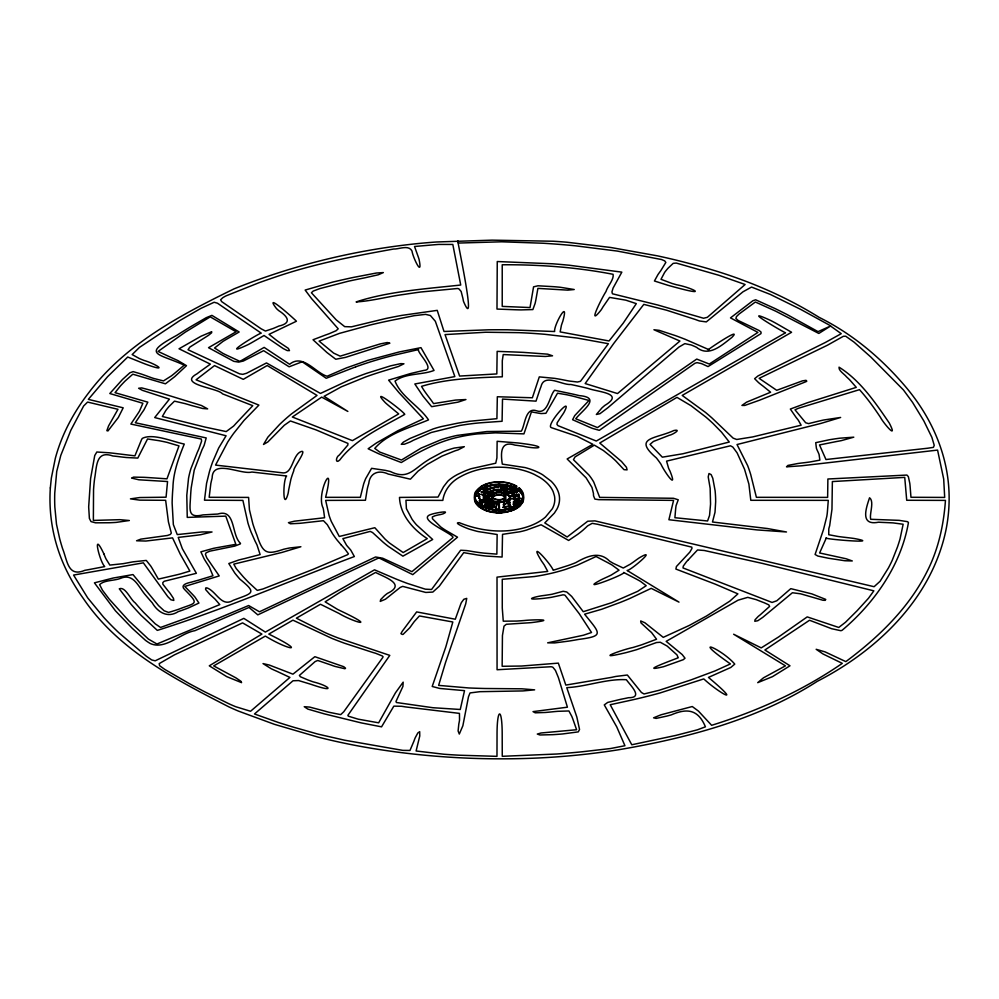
<?xml version="1.0" encoding="UTF-8"?>
<svg xmlns="http://www.w3.org/2000/svg" width="999" height="999" viewBox="0 0 999 999"><rect width="100%" height="100%" fill="white"/><g stroke="black" fill="none" stroke-linecap="round" stroke-linejoin="round"><path stroke-width="1.5" d="M496.865 512.45L498.701 512.537L498.701 511.863M498.701 512.537L498.726 500.062L497.327 499.887A7.28 4.208 0 0 1 495.092 499.263L494.18 498.701L495.154 498.976M479.595 496.478L479.557 496.99A21.866 12.625 0 0 1 479.308 498.051L479.17 498.426A17.707 10.227 0 0 0 479.47 497.365L479.532 497.102A15.022 8.666 0 0 0 479.57 496.828L479.582 496.753A2.847 1.648 0 0 0 479.595 496.515L479.582 496.378M514.385 489.597L513.998 489.835A14.161 8.179 0 0 0 513.598 490.084L515.871 488.711L515.871 486.163L509.602 483.566A27.535 15.897 0 0 0 504.857 482.567L499.313 482.105L499.3 483.304A10.14 5.857 0 0 1 499.188 484.303L498.826 484.228A11.563 6.681 0 0 1 498.726 483.304L498.701 482.117L493.818 482.492A30.732 17.745 0 0 0 490.184 483.116L485.889 484.428L485.889 486.963L488.049 488.598L490.771 487.974A21.503 12.413 0 0 1 493.256 487.425L495.292 487.237M499.313 482.105L499.3 485.851A10.14 5.857 0 0 1 499.188 486.85L497.427 487.312A16.334 9.428 0 0 0 491.483 488.361L489.522 489.21A23.352 13.474 0 0 0 487.462 490.384L485.027 492.544L485.027 495.092L486.9 495.529A10.302 5.944 0 0 1 488.449 495.941L488.598 496.016M506.018 488.074L505.806 487.937A14.86 8.579 0 0 0 504.158 487.637A7.418 4.283 0 0 1 502.959 487.387L506.031 487.699A29.783 17.195 0 0 1 508.029 488.186L509.69 489.011A8.991 5.182 0 0 1 508.641 488.711M478.958 497.04L478.858 497.827A8.167 4.708 0 0 0 478.833 498.451L478.833 498.451A9.74 5.619 0 0 1 478.908 497.589A8.054 4.658 0 0 0 478.958 496.728L478.958 496.84M496.865 509.927L495.591 508.354L496.278 505.869A56.718 32.755 0 0 0 496.54 505.082L496.69 503.758L494.006 502.897M497.252 510.077L497.24 508.803L495.754 508.528L497.202 503.746L494.53 502.847A8.304 4.795 0 0 1 492.432 501.823L491.97 501.498M522.452 501.623L522.24 502.26A28.222 16.296 0 0 1 520.329 504.945M500.761 486.925L500.949 485.714L503.259 485.901M492.557 496.178L488.186 496.178L488.186 498.726L492.557 498.726L492.557 496.178L493.856 493.956A6.818 3.934 0 0 1 496.328 492.769L501.885 492.607A7.892 4.558 0 0 0 503.059 492.769L503.421 492.719A9.765 5.632 0 0 0 503.696 492.395L504.283 491.633A17.77 10.252 0 0 1 504.994 490.771L506.568 490.984A24.251 13.998 0 0 1 508.928 491.995L509.228 492.145A11.426 6.593 0 0 1 509.752 492.42A15.584 8.991 0 0 1 513.474 495.929M492.557 498.726L493.856 496.503A6.818 3.934 0 0 1 496.328 495.317L500.711 495.092A6.344 3.671 0 0 1 505.094 497.752A6.219 3.596 0 0 1 505.007 499.675A6.481 3.746 0 0 1 504.233 500.624M502.147 488.923L501.873 489.747M481.68 505.044L481.668 505.057A7.043 4.071 0 0 1 481.218 505.257L481.106 505.307M488.499 491.77L492.195 490.434A21.291 12.3 0 0 1 495.367 489.76L496.903 489.56A9.728 5.619 0 0 1 498.501 489.485L502.122 489.785L502.497 489.023A16.971 9.803 0 0 0 502.584 488.698L502.609 488.561A5.669 3.272 0 0 0 501.76 488.399L501.161 487.125A19.331 11.164 0 0 1 501.348 486.163L501.423 485.989M491.021 496.003L491.046 495.666A10.202 5.894 0 0 0 490.696 495.516L488.861 494.817A11.963 6.906 0 0 1 488.036 494.468M492.045 495.829L492.307 495.129A8.766 5.057 0 0 1 493.206 493.931L493.868 493.269L490.884 491.545L490.884 494.08L493.868 495.816L493.194 496.466A8.766 5.057 0 0 0 492.32 497.677L492.045 498.376L487.612 498.389L487.612 495.841L492.045 495.829L492.045 498.376M476.498 496.153L475.337 496.066L475.024 497.427A39.236 22.652 0 0 0 474.95 498.801L474.962 499.375A19.718 11.376 0 0 0 475.137 500.462A25.637 14.81 0 0 0 477.085 504.32L478.521 505.969L479.832 505.806M522.377 501.948L521.74 503.121A33.829 19.53 0 0 1 520.704 504.557L518.181 506.93A36.713 21.191 0 0 1 515.609 508.628L513.711 509.627A28.334 16.359 0 0 0 518.256 506.793M475.474 493.007L476.186 491.57A25.2 14.548 0 0 1 479.021 488.274L481.056 486.85A56.319 32.517 0 0 1 482.967 485.739L486.001 485.114A21.116 12.188 0 0 1 487.112 486.014L488.399 486.451A11.214 6.481 0 0 0 489.448 486.138A21.079 12.163 0 0 1 493.319 485.202A15.497 8.954 0 0 0 494.78 484.89L493.256 484.877A21.503 12.413 0 0 0 490.771 485.439L488.049 486.063L485.889 484.428M477.31 495.941L477.809 495.991A15.959 9.216 0 0 1 478.896 496.141L479.233 496.203A14.023 8.104 0 0 0 477.435 495.966L476.66 495.866A21.366 12.338 0 0 1 475.986 495.766L476.048 494.355M522.664 498.526L522.477 498.526A13.424 7.755 0 0 1 521.503 498.439L518.406 498.076L517.307 502.822L515.159 502.285M518.406 498.076L517.307 502.822M522.714 498.489L522.927 497.664A36.663 21.166 0 0 0 523.051 495.604A18.544 10.714 0 0 0 522.964 494.742L522.752 493.843A27.785 16.046 0 0 0 521.528 491.133L519.105 488.449L517.47 489.11A10.889 6.281 0 0 1 516.046 489.61L519.368 487.987L520.404 489.035A24.451 14.111 0 0 1 522.527 500.149M522.714 501.036L522.927 500.212A36.663 21.166 0 0 0 523.051 498.151A18.544 10.714 0 0 0 522.964 497.29L522.752 496.391A27.785 16.046 0 0 0 521.528 493.681L519.105 490.996L519.105 488.449M522.527 500.149L519.405 503.933A25.774 14.873 0 0 1 512.012 508.079L505.394 509.777M522.527 502.697L519.405 506.481A25.774 14.873 0 0 1 512.012 510.626L505.394 512.325A24.688 14.261 0 0 1 485.614 510.576L483.603 509.577A56.856 32.83 0 0 1 480.656 507.954L476.186 503.908A25.087 14.486 0 0 1 475.599 494.205L481.106 488.898A37.213 21.491 0 0 1 484.315 487.237L486.363 486.388M475.312 496.078L475.187 496.391A12.85 7.418 0 0 0 475.112 496.74L475.062 497.115A38.786 22.39 0 0 0 474.95 498.901L474.962 499.188A17.52 10.115 0 0 0 475.049 499.987A24.426 14.098 0 0 0 477.16 504.358L477.872 505.332A9.228 5.332 0 0 0 478.234 505.731L480.369 505.606M505.831 488.461L505.444 489.085A98.152 56.668 0 0 1 504.108 491.096L502.997 492.482M513.474 490.184L514.947 489.51M487.475 489.747L487.025 489.223A12.662 7.305 0 0 0 486.351 488.811L485.039 488.061L483.691 488.973A12.288 7.093 0 0 1 482.592 489.66L482.704 489.173A13.137 7.58 0 0 1 483.866 488.361L485.064 487.762L486.438 488.611A16.995 9.815 0 0 0 487.237 489.073L488.249 489.323M492.969 507.417L494.88 504.47A14.885 8.591 0 0 0 493.743 504.02L492.12 503.409A6.194 3.571 0 0 1 491.033 502.822L490.209 502.172A13.424 7.755 0 0 1 488.598 500.174L488.186 498.726M516.446 503.833A32.23 18.606 0 0 1 514.635 505.444L512.999 506.83L515.397 505.357A22.14 12.775 0 0 0 517.819 502.734L518.556 501.535A14.898 8.604 0 0 1 518.806 501.161L518.918 501.023M487.612 498.389L487.674 499.013A16.995 9.815 0 0 0 488.623 501.073L488.873 501.498A4.57 2.635 0 0 0 489.36 501.96L491.071 503.021A33.841 19.543 0 0 0 493.219 504.17L493.581 504.008M484.74 506.718L485.077 506.805A17.42 10.052 0 0 1 486.663 507.442A24.925 14.386 0 0 0 489.847 508.641L491.208 509.04L491.208 506.493L494.155 502.272L493.219 501.623A33.841 19.543 0 0 1 491.083 500.474L490.959 500.998M492.657 507.03L494.155 504.82L493.369 504.233M512.999 506.743L513.111 506.643A8.904 5.145 0 0 1 513.586 506.243L513.723 506.143M485.027 495.092L485.714 494.318M516.433 503.821L516.72 503.508A7.405 4.271 0 0 1 516.508 503.746L516.121 504.133A35.602 20.554 0 0 1 514.223 505.769L514.148 505.831M513.211 502.035L513.873 502.01A13.624 7.867 0 0 1 515.384 502.347M688.448 559.64L697.527 549.962L704.295 550.486L762.524 563.436L873.85 590.834L868.518 598.226L857.217 610.626L845.466 622.29L838.76 627.459L807.217 616.895L778.583 636.962L761.226 647.889L733.628 634.228L785.439 665.846L763.423 677.859L757.717 682.667L772.514 676.635L789.997 665.796L764.884 649.999L809.54 620.242L831.668 628.721L840.708 630.681A2.71 1.561 0 0 0 842.157 630.244C874.612 602.946 901.223 564.697 908.441 522.552A3.534 2.035 0 0 0 907.292 521.628L899.137 520.354L870.716 519.293C869.167 514.248 874.6 501.498 869.567 497.764C865.833 508.778 860.014 525.924 878.558 522.202A173.689 100.275 0 0 0 885.151 522.527L888.511 522.677A219.168 126.536 0 0 1 893.193 522.914L903.146 524.25L900.037 538.948A564.847 326.111 0 0 1 897.427 547.115L892.307 560.127A333.516 192.557 0 0 1 888.336 568.106L880.082 581.281L874.1 586.713L594.942 520.879L587.724 521.228L567.12 537.012L544.78 522.927L554.383 513.074L557.005 508.978A60.502 34.928 0 0 0 551.061 481.143L542.557 474.712A58.154 33.579 0 0 0 525.062 467.569L502.322 464.123C500.499 452.772 500.549 440.322 515.022 445.129A96.666 55.807 0 0 1 523.713 446.341C540.309 449.825 546.765 446.665 524.737 443.843A158.629 91.583 0 0 0 517.832 442.957L497.14 441.296L496.915 457.929L495.729 463.211L471.116 468.718A84.216 48.614 0 0 0 464.073 471.391L457.617 474.425A63.324 36.563 0 0 0 453.321 476.923L450.262 479.095A42.907 24.775 0 0 0 447.689 481.381L443.531 486.75L438.024 497.09L399.488 497.415C400.162 514.947 413.161 529.557 427.272 538.623L403.159 552.547L389.56 543.069A139.136 80.332 0 0 1 384.827 538.861L374.825 527.709L339.273 536.475L331.318 521.478A223.039 128.771 0 0 1 329.071 515.384L325.662 500.399L365.434 500.274L367.108 489.86A148.277 85.614 0 0 1 368.743 483.578C369.88 472.465 379.208 469.692 388.324 474.088A151.386 87.4 0 0 1 393.281 475.212L410.402 479.183L418.156 471.066L427.31 464.385L441.858 456.168L455.344 450.711A45.117 26.049 0 0 0 458.154 449.862L464.323 446.678L454.383 448.039A70.604 40.759 0 0 0 450.374 449.188L447.24 450.212A57.193 33.017 0 0 0 442.757 451.96L430.082 458.778A262.65 151.636 0 0 0 424.85 462.15C412.487 470.679 406.668 479.545 390.409 471.54A147.34 85.065 0 0 0 385.264 470.342L371.603 468.331L365.671 478.646A234.228 135.227 0 0 0 363.673 483.891L360.327 497.327L325.612 497.327C336.051 455.494 315.622 493.444 323.114 508.004A109.54 63.237 0 0 1 323.763 511.563L324.6 517.744L294.368 521.191L288.449 522.664L290.422 523.788L299.688 523.326A117.957 68.107 0 0 0 305.507 522.689L323.451 520.691L327.31 524.687L332.43 533.516A188.262 108.691 0 0 0 337.025 539.997L340.984 544.68M508.566 502.035L508.953 501.635A15.859 9.153 0 0 0 509.915 500.287L510.639 498.813L519.293 498.726L518.931 494.293A15.634 9.028 0 0 0 518.818 493.881L518.456 494.368A16.833 9.715 0 0 0 518.556 494.83L518.906 498.489A14.898 8.604 0 0 0 518.556 498.988L517.832 500.187A22.14 12.775 0 0 1 515.397 502.809L512.999 504.283L514.223 503.221A35.602 20.554 0 0 0 516.121 501.585L516.833 500.611L514.46 499.9A29.133 16.821 0 0 1 513.761 499.725L513.861 499.463A13.624 7.867 0 0 1 515.384 499.8L517.307 500.274M486.438 491.158L485.064 490.309L483.866 490.909A13.137 7.58 0 0 0 482.704 491.72L482.579 492.207A12.288 7.093 0 0 0 483.678 491.52L485.039 490.596L485.039 488.061M503.396 490.197L503.421 490.172A9.765 5.632 0 0 0 503.696 489.847L504.283 489.085A17.77 10.252 0 0 1 504.994 488.224L506.568 488.436A24.251 13.998 0 0 1 508.928 489.448L509.228 489.597A11.426 6.593 0 0 1 509.752 489.872A15.584 8.991 0 0 1 513.661 493.731L514.235 498.364L511.151 498.389A16.246 9.378 0 0 0 510.264 498.426L510.027 498.451M484.79 492.007L482.567 491.945M484.79 494.555L482.567 494.493M484.965 491.87L487.325 489.885M492.969 500.087L492.857 500.137A3.122 1.798 0 0 1 492.145 500.362L491.421 501.023M507.242 500.536L509.977 502.36L509.977 504.907L507.242 503.084L507.242 500.536L508.953 499.088A15.859 9.153 0 0 0 509.915 497.739L510.639 496.266L519.293 496.178M507.242 503.084L508.179 502.372M518.331 506.83L518.968 506.331A14.71 8.492 0 0 0 519.83 505.556M498.701 509.989L496.59 509.877A33.129 19.118 0 0 1 491.808 509.29L487.912 508.404A19.243 11.114 0 0 1 484.94 507.33L481.643 505.619A40.297 23.264 0 0 1 480.194 504.745L479.795 503.671A13.074 7.542 0 0 1 480.931 503.184L481.543 502.934A15.035 8.679 0 0 0 482.342 502.584L482.405 505.094A15.035 8.679 0 0 1 481.543 505.469L480.919 505.731A13.074 7.542 0 0 0 479.795 506.206L480.207 507.292A40.297 23.264 0 0 0 481.655 508.166L484.94 509.877A19.243 11.114 0 0 0 487.912 510.951L490.347 511.563M487.087 493.181L487.462 492.932A23.352 13.474 0 0 1 489.522 491.758L491.496 490.921A16.334 9.428 0 0 1 497.427 489.86L499.238 489.56L497.864 489.572A13.024 7.517 0 0 0 495.029 489.947L490.884 491.545M507.317 492.082A7.243 4.183 0 0 1 508.491 493.131L509.278 493.806L508.953 492.982A12.637 7.293 0 0 0 508.266 492.332L506.705 491.396L506.643 494.243L504.133 495.829L505.282 497.015A6.693 3.859 0 0 1 505.594 499.637L504.795 500.674A6.768 3.909 0 0 1 500.449 502.435L499.3 502.609L499.3 500.062L500.462 499.912A6.768 3.909 0 0 0 504.795 498.126L505.581 497.09A6.693 3.859 0 0 0 505.282 494.468L504.133 493.281L507.305 492.082M502.997 489.935L504.108 488.548A98.152 56.668 0 0 0 505.444 486.538L505.806 485.389A14.86 8.579 0 0 0 504.158 485.089A7.418 4.283 0 0 1 502.959 484.84L499.313 484.652M515.871 486.163L513.461 487.649L516.633 486.088L516.633 488.636L514.423 489.772M511.451 510.464L510.402 510.826A25.225 14.56 0 0 1 507.005 511.688L506.543 511.8M502.647 509.952L503.259 509.74A25.774 14.885 0 0 1 505.419 509.265L505.432 509.265M482.467 502.509L482.505 502.485A11.126 6.419 0 0 0 482.08 501.848L481.868 501.585A8.704 5.032 0 0 1 481.231 500.799L481.156 500.611M490.884 494.08L492.045 493.444M482.092 506.855L482.979 506.343A12.438 7.18 0 0 1 484.577 505.556L485.289 505.282M513.486 506.643L516.033 504.807A23.414 13.524 0 0 0 517.182 503.583A19.443 11.226 0 0 0 518.169 502.21L518.431 501.735A21.154 12.213 0 0 1 518.693 501.311M508.516 495.666L509.278 496.353L508.953 495.529A12.637 7.293 0 0 0 508.266 494.867L506.705 493.943L503.746 495.591L502.422 495.167A6.881 3.971 0 0 0 495.841 495.104L494.255 495.579L491.483 494.118L491.483 491.57L494.255 493.044L495.841 492.557A6.881 3.971 0 0 1 502.41 492.632L503.746 493.044L506.705 491.396M495.242 487.287L494.78 487.425A15.497 8.954 0 0 1 493.306 487.737A21.079 12.163 0 0 0 489.448 488.686A11.214 6.481 0 0 1 488.411 489.011L487.112 488.561A21.116 12.188 0 0 0 486.001 487.662L482.967 488.286A56.319 32.517 0 0 0 481.056 489.398L479.008 490.809A25.2 14.548 0 0 0 476.198 494.118M489.073 506.818L489.26 506.705A13.524 7.805 0 0 0 490.209 505.981L491.258 505.107L487.587 502.722A6.331 3.659 0 0 1 487.05 502.185M511.65 510.377L511.713 510.352A18.369 10.602 0 0 1 507.654 511.5L506.93 511.713A15.122 8.729 0 0 1 505.731 511.925L505.082 512.025M481.518 506.743L485.102 505.182M522.527 502.697A24.451 14.111 0 0 0 520.442 491.57L519.368 490.534L516.695 491.558A20.829 12.025 0 0 0 516.233 491.745L515.596 492.157L519.105 490.996M516.046 490.646L512.774 492.195L511.438 491.446M491.483 491.57L495.229 490.247A12.075 6.968 0 0 1 498.938 489.847L501.885 490.059M491.483 494.118L492.607 493.606M515.984 491.858L517.37 491.296M509.977 502.36L506.855 500.761L504.845 501.623A10.964 6.331 0 0 1 504.208 501.86L504.295 503.021A17.707 10.215 0 0 1 504.632 503.459L504.957 504.183L506.855 503.309L509.977 504.907M481.181 500.536L481.518 500.424A31.219 18.019 0 0 1 482.754 500.087A35.065 20.242 0 0 1 483.791 499.825L484.428 499.737A10.065 5.807 0 0 1 484.94 500.187L485.439 500.661A18.119 10.465 0 0 0 487.125 501.96L488.199 502.46M517.619 491.595L516.57 491.983A10.889 6.281 0 0 0 517.457 491.645L517.157 491.608A11.089 6.394 0 0 0 515.484 491.945M485.889 486.963L486.725 486.638M488.499 489.223L492.195 487.887A21.291 12.3 0 0 1 495.367 487.225L496.903 487.012A9.728 5.619 0 0 1 498.501 486.938L498.826 486.775A11.563 6.681 0 0 1 498.726 485.851L498.701 482.117M519.105 490.634L518.444 490.884M510.389 506.168L507.055 506.718A27.597 15.934 0 0 1 504.77 507.192L502.647 507.405L503.259 507.192A25.774 14.885 0 0 1 505.419 506.718A25.974 14.997 0 0 0 508.741 505.931L510.214 505.594L512.574 507.517L515.609 506.081A36.713 21.191 0 0 0 518.181 504.383L520.704 502.01A33.829 19.53 0 0 0 521.74 500.574L522.427 498.926L519.343 498.513A14.685 8.479 0 0 0 518.931 498.464M355.656 366.858L326.211 378.271L302.197 361.763L289.123 366.795L263.649 350.674L243.331 361.039L238.599 362.1L233.816 361.338L208.529 347.689L236.089 331.78L210.252 316.858L185.252 332.168L158.079 351.423L172.427 358.117A242.632 140.085 0 0 1 177.972 360.614L186.488 365.671L174.713 376.685L165.434 383.816L132.805 374.2L125.062 381.081A331.506 191.396 0 0 0 120.417 385.976L115.035 392.682L147.827 402.16L144.031 409.752A199.288 115.06 0 0 1 141.983 412.699L135.315 422.764L206.206 437.924L204.171 445.254A256.905 148.327 0 0 1 202.11 449.5L194.231 470.117L191.196 487.862A597.964 345.229 0 0 0 190.472 498.039C189.698 510.901 188.187 518.344 203.022 514.897A196.503 113.449 0 0 0 209.64 514.51A217.682 125.687 0 0 1 217.77 514.048C235.814 508.291 231.256 534.54 240.197 543.044A1.511 0.874 0 0 1 240.26 543.943L234.715 546.103L209.927 551.148L206.131 552.759L205.419 554.283L206.768 557.829L219.231 575.911L184.778 586.45L192.158 594.03A129.92 75.012 0 0 1 194.967 597.09L198.938 603.046L188.661 607.829A189.947 109.665 0 0 1 182.442 610.152A231.169 133.466 0 0 1 178.234 611.625C167.82 618.331 157.942 612.599 152.235 602.809A563.286 325.212 0 0 1 145.866 595.479C138.761 587.787 133.903 572.452 120.367 578.433C113.998 580.894 104.321 579.994 99.6 584.615L102.51 590.272L109.191 599.088L128.834 620.829L148.414 639.085L156.955 644.018L248.639 605.531L259.465 611.788L375.549 556.992L382.679 558.216L411.938 571.678L452.972 537.549C453.871 533.853 414.51 518.643 431.68 514.248C433.828 513.299 451.635 509.852 443.294 513.748A16.209 9.366 0 0 1 440.197 514.597L439.647 514.697A30.782 17.77 0 0 0 434.99 515.759L432.33 516.945L432.467 518.756L440.721 526.948A89.036 51.399 0 0 0 445.929 530.457L457.53 537.187L412.774 574.637L378.871 557.892L257.804 614.86L249.026 607.454L194.867 630.694C180.519 633.079 165.122 650.312 150.275 643.518A69.468 40.11 0 0 1 145.504 640.347L132.28 628.334L115.472 610.839L94.418 582.842L113.124 578.046L132.992 574.575L158.541 605.606L164.136 610.789L168.544 612.424A158.966 91.783 0 0 0 179.008 609.14C195.767 602.447 199.912 605.032 185.015 589.934C179.345 584.902 187.288 583.041 191.196 582.205A163.149 94.193 0 0 1 198.601 580.157L212.962 575.761L209.453 567.332A176.548 101.935 0 0 0 207.417 564.073A268.419 154.97 0 0 1 204.096 558.753L200.861 551.823L213.511 548.339A146.416 84.528 0 0 1 218.644 547.377L235.851 544.33L225.786 516.133L187.25 517.395L186.788 495.317L188.536 478.259A255.682 147.615 0 0 1 190.896 468.731L197.402 452.16A266.758 154.008 0 0 0 199.013 448.514L201.623 441.034L201.311 439.048L130.857 424.063L137.575 414.073A185.027 106.831 0 0 0 139.498 411.076L142.882 403.271L109.803 393.531L122.465 379.483L129.882 372.789L133.154 371.616L141.171 374.001A197.889 114.248 0 0 1 148.576 376.66A111.526 64.386 0 0 0 153.559 378.421L163.461 380.919L171.403 375.886A144.88 83.641 0 0 0 175.15 372.864L184.253 365.147C158.104 353.196 140.684 354.882 176.811 335.314A843.393 486.925 0 0 1 190.672 326.71L206.244 317.682L211.913 315.372L239.161 331.993L226.523 339.285A127.198 73.439 0 0 0 222.802 341.521L214.56 348.014L222.74 353.271A140.11 80.894 0 0 0 227.585 355.632L239.922 361.376L264.136 347.402L289.623 364.285C302.922 353.271 315.509 372.977 327.123 376.236L346.491 367.869L367.882 360.339L399.325 351.923L420.954 347.652L434.041 370.442C421.84 375.224 405.569 372.927 395.03 381.118C401.024 396.79 419.355 406.044 428.521 419.892C410.202 427.684 388.149 433.079 374.762 448.376L379.645 452.023L401.473 460.039L421.116 448.114L440.809 439.835A108.903 62.875 0 0 1 457.055 435.427L486.9 431.531L521.303 431.181C525.074 425.512 525.149 406.63 536.65 410.826C548.251 414.91 549.325 395.554 554.607 390.272L571.116 393.731A128.821 74.376 0 0 1 579.245 395.616C602.11 397.44 582.192 410.327 575.749 418.768L597.489 427.584L696.728 359.078L709.29 364.036L757.941 332.405L730.494 317.894L752.896 300.724L755.669 299.8L775.212 308.641A740.634 427.597 0 0 1 787.025 314.523L818.056 331.643L830.644 325.986L818.818 333.454L775.661 311.151L755.369 302.01L739.098 314.011L736.438 316.633L735.913 318.481L738.224 320.504L759.14 330.532L761.063 332.08L760.976 333.616L708.029 366.583L702.759 364.16A15.572 8.991 0 0 0 701.098 363.499L697.052 362.649L695.004 363.224L599.3 430.332L592.419 428.384A71.216 41.109 0 0 1 589.885 427.335L572.602 419.705L574.737 415.596L588.985 400.474L575.074 396.69A177.16 102.285 0 0 0 566.883 394.78L557.529 393.194L545.929 413.299L541.221 413.561A32.967 19.031 0 0 1 537.974 413.062L531.431 411.888L523.938 433.878L495.429 432.854L477.322 433.928A101.748 58.741 0 0 0 460.102 436.763C438.911 441.108 419.617 451.373 401.298 462.525L384.727 456.143A262.425 151.511 0 0 1 378.284 453.583L368.132 448.763L376.423 442.969L397.989 430.669L423.389 418.818L398.901 392.557L388.599 380.144L410.202 373.638A479.595 276.898 0 0 1 423.938 370.404C436.113 369.742 416.72 352.497 418.544 349.55L393.381 355.382A294.655 170.117 0 0 0 355.656 366.858M488.186 491.883L487.362 491.683M487.187 486.463L490.184 485.664A30.732 17.745 0 0 1 493.081 485.139M508.741 508.466L511.088 508.741A9.865 5.694 0 0 0 510.651 508.379L509.303 508.266A18.382 10.614 0 0 1 505.694 509.153M493.119 493.007L495.029 492.495A13.024 7.517 0 0 1 497.864 492.12L502.772 492.445M481.356 503.021L481.518 502.972A31.219 18.019 0 0 1 482.754 502.634A35.065 20.242 0 0 1 483.791 502.372L484.428 502.285A10.065 5.807 0 0 1 484.94 502.734L485.439 503.209A18.119 10.465 0 0 0 487.125 504.507L488.186 505.044M508.154 508.991L510.389 508.716L508.291 508.953M494.105 493.069L495.229 492.794A12.075 6.968 0 0 1 498.938 492.395L500.761 492.457A6.344 3.671 0 0 1 505.094 495.204A6.219 3.596 0 0 1 505.007 497.127A6.481 3.746 0 0 1 504.233 498.076M507.917 509.053L507.055 509.265A27.597 15.934 0 0 1 504.77 509.74L503.034 509.989A4.221 2.435 0 0 0 503.446 509.952A16.858 9.74 0 0 0 505.244 509.652A27.672 15.972 0 0 0 507.742 509.103M484.253 499.388L484.253 501.935L480.731 502.822L480.731 500.274L484.253 499.388L483.753 496.253A7.118 4.108 0 0 0 484.053 495.379L483.966 495.192A23.389 13.511 0 0 0 483.866 496.216L484.602 498.876A18.869 10.889 0 0 0 486.788 501.298L487.312 501.71A10.19 5.882 0 0 1 488.136 502.36L488.161 502.397M515.846 492.17L514.035 492.707L514.073 493.456A17.37 10.027 0 0 1 514.373 494.168L514.448 494.38A23.427 13.524 0 0 1 514.61 494.892L514.86 498.389L518.818 498.389L518.556 497.365M505.144 509.315L504.857 509.378A27.76 16.021 0 0 0 504.008 509.565L503.858 509.59A10.052 5.807 0 0 0 502.847 509.852M506.243 511.85L502.884 512.287M504.907 512.05L504.582 512.087A45.767 26.424 0 0 1 501.823 512.4L499.488 512.512L502.022 512.375M503.346 490.222L503.134 490.222A7.892 4.558 0 0 1 501.885 490.047M493.818 485.027L498.701 484.652M502.772 512.3L501.773 512.4A21.454 12.388 0 0 1 500.112 512.524L499.925 512.475M522.614 501.073L522.477 501.073A13.424 7.755 0 0 1 521.503 500.986L518.406 500.624M493.007 500.037L492.382 500.074A8.442 4.87 0 0 0 491.433 500.274L489.36 499.413A4.57 2.635 0 0 1 488.873 498.951L488.586 498.538A16.995 9.815 0 0 1 487.662 496.54L487.612 495.841M514.235 495.829L511.151 495.854A16.246 9.378 0 0 0 510.264 495.879L510.027 495.904A10.752 6.206 0 0 0 509.715 496.778M514.86 495.841L518.818 495.841M497.427 512.487L495.816 512.362A32.418 18.719 0 0 1 494.393 512.212L490.734 511.65L491.858 511.85A32.58 18.806 0 0 0 493.219 512.062A32.842 18.956 0 0 0 496.59 512.437L496.765 512.437M485.164 495.529L483.953 497.627A23.389 13.511 0 0 0 483.866 498.763L483.953 499.85M501.461 485.964L502.822 486.101M520.179 501.161L519.068 501.023A14.685 8.479 0 0 1 519.343 501.061M503.883 484.977L502.709 484.727L506.031 485.152A29.783 17.195 0 0 1 508.029 485.639L509.69 486.463A8.991 5.182 0 0 1 508.641 486.163M489.06 497.34L485.851 496.978L485.576 498.376A15.285 8.829 0 0 0 486.476 501.323M477.547 496.278L478.484 496.403M475.974 496.103L476.798 496.191M476.76 496.191L477.697 496.303M520.716 501.223L519.955 501.136M520.641 501.211L521.278 501.286M488.311 497.477L486.226 497.44L485.989 498.901M521.478 501.311L522.365 501.436M503.571 486.201L504.345 486.326M475.524 495.691L475.586 495.704A14.498 8.379 0 0 0 476.66 495.854M485.027 492.544L486.9 492.982A10.302 5.944 0 0 1 488.449 493.406L488.911 493.469A12.987 7.492 0 0 1 492.145 491.895M515.222 502.634L514.572 502.472M515.134 502.609L516.121 502.859A11.651 6.731 0 0 0 515.521 502.709M514.41 502.435L513.936 502.322A7.143 4.121 0 0 1 513.511 502.197L513.761 502.272A29.133 16.821 0 0 0 514.46 502.447M491.208 506.493L489.86 506.093A24.925 14.386 0 0 1 486.688 504.882M509.802 487.549C515.234 487.949 510.039 489.597 510.764 491.058M502.097 488.711L502.172 488.736A3.496 2.023 0 0 0 501.361 488.586A2.348 1.349 0 0 1 500.599 488.424L500.624 488.399M510.127 487.437L512.924 488.773L510.601 490.646L511.65 491.246M495.154 501.51L494.18 501.248L495.092 501.823A7.28 4.208 0 0 0 497.327 502.422L498.726 502.609L498.726 500.062M485.664 507.992L483.603 507.042A56.856 32.83 0 0 1 480.656 505.407L476.186 501.361A25.087 14.486 0 0 1 475.599 491.658L481.106 486.351A37.213 21.491 0 0 1 484.315 484.69L486.825 483.691A24.451 14.111 0 0 1 514.847 485.152L516.633 486.088M485.139 507.067L487.012 507.929A16.071 9.278 0 0 0 490.284 509.078L490.696 509.203A25.3 14.61 0 0 0 493.356 509.752L495.204 509.815A7.917 4.57 0 0 0 493.668 509.502A9.665 5.582 0 0 1 492.295 509.24L491.945 508.928A18.369 10.602 0 0 1 492.145 508.616M486.088 505.469L487.175 506.031M515.871 488.711L509.602 486.113A27.535 15.897 0 0 0 504.857 485.114M506.643 494.243L507.305 494.63A7.243 4.183 0 0 1 508.491 495.679M485.039 490.596L486.351 491.358M511.6 493.181L513.111 494.493A8.641 4.995 0 0 0 513.424 494.755L513.998 494.755A10.165 5.869 0 0 0 515.472 494.468A11.089 6.394 0 0 1 517.157 494.155L514.035 495.254L514.073 496.003M510.614 506.381L511.888 507.617L510.402 508.291A25.225 14.56 0 0 1 507.005 509.14A15.122 8.729 0 0 1 505.731 509.378L504.67 509.527A45.767 26.424 0 0 1 501.823 509.852L499.45 509.952L499.3 504.97M511.588 509.727L511.838 510.002A2.373 1.374 0 0 0 511.638 509.777L511.563 509.715M511.613 509.203L513.174 509.84L512.574 510.052L512.574 507.517M491.77 495.691L491.296 495.492A21.803 12.587 0 0 1 489.248 494.692L488.486 494.093A17.27 9.965 0 0 1 490.01 493.169A12.875 7.43 0 0 1 491.071 492.632M481.943 504.22L482.092 504.395A11.126 6.419 0 0 1 482.529 504.932M479.72 501.048L479.732 501.048A10.427 6.019 0 0 1 480.144 501.735L480.731 502.822L480.144 501.71M488.199 505.007L488.161 504.945A10.19 5.882 0 0 0 487.3 504.258L486.788 503.846A18.869 10.889 0 0 1 484.615 501.423L484.028 500.187M486.938 502.047L486.463 501.323M480.731 500.274L480.144 499.175A10.427 6.019 0 0 0 479.732 498.501L479.67 499.388A23.776 13.724 0 0 0 480.831 501.123L481.019 501.361A9.353 5.407 0 0 1 481.63 502.197L481.705 502.422A7.043 4.071 0 0 1 481.218 502.709L478.746 503.496L477.122 501.823A24.426 14.098 0 0 1 475.024 497.44A17.52 10.115 0 0 1 474.962 496.64L474.95 496.353A38.786 22.39 0 0 1 475.062 494.567L475.387 493.494L478.946 494.18A8.054 4.658 0 0 1 478.896 495.042A9.74 5.619 0 0 0 478.833 495.904L479.308 495.504A21.866 12.625 0 0 0 479.557 494.443L479.258 493.668A14.023 8.104 0 0 0 477.435 493.419L476.66 493.319A14.498 8.379 0 0 1 475.674 493.169L475.437 495.654M483.778 500.936L484.253 501.935M481.655 504.807L481.68 504.87A9.353 5.407 0 0 0 481.268 504.22M103.884 553.858C91.733 528.221 99.425 561.338 104.733 566.583L89.423 569.492A116.496 67.258 0 0 1 84.815 570.317C67.795 577.609 67.395 560.539 62.575 548.613A692.382 399.737 0 0 1 59.665 538.648L56.493 524.263L54.833 506.955A580.407 335.09 0 0 1 54.745 493.219L56.731 471.416L60.789 455.394L70.817 430.332L83.641 406.006L87.587 402.073L117.969 409.303L108.554 425.961L106.856 430.681L107.954 430.931L118.307 417.52L123.202 407.817L88.337 399.363L107.592 376.698L127.735 357.018L141.796 362.662A159.99 92.37 0 0 0 147.44 364.835C169.093 372.552 155.869 363.861 143.931 360.402A103.272 59.628 0 0 1 139.361 358.541L132.155 354.57L139.473 347.402L179.845 320.542L200.774 308.441L214.136 302.26L217.482 303.209L261.238 333.154C257.954 333.691 217.345 359.028 248.152 344.605A120.292 69.455 0 0 0 251.885 342.545L264.048 335.514L283.254 348.576L287.237 350.574L289.498 350.624L288.411 348.426L283.017 344.817A144.818 83.604 0 0 1 276.436 340.222L269.056 334.328L296.416 321.241C297.49 321.903 262.113 289.71 276.461 308.554A79.171 45.704 0 0 0 278.733 310.627C287.749 316.396 292.357 323.114 278.733 326.099A136.513 78.821 0 0 1 273.202 328.471L265.447 331.056L261.064 328.758L221.641 301.586L220.617 299.8L222.74 297.752A36.301 20.954 0 0 1 226.136 295.829L258.791 282.804A655.032 378.184 0 0 1 275.137 277.11C313.611 263.986 353.683 256.231 393.618 249.026C398.926 249.35 408.816 244.405 412.038 251.124C412.687 256.93 423.014 278.796 419.081 259.44A153.771 88.774 0 0 0 418.094 256.443L414.535 246.491L433.154 244.867A151.873 87.687 0 0 1 438.723 244.43L452.822 244.455L460.726 285.027C426.423 288.736 387.575 291.471 356.106 301.935C372.165 301.011 387.799 296.503 403.721 294.468A535.639 309.253 0 0 1 420.691 292.008L457.33 288.511A2.835 1.636 0 0 1 458.866 288.861L461.138 291.446L462.937 298.464A118.357 68.332 0 0 0 463.499 301.361C478.771 337.712 453.434 223.451 458.454 243.057L501.66 241.795L543.331 243.244A508.441 293.544 0 0 1 575.611 245.829L617.307 251.074L661.538 259.528L664.685 260.876L665.834 262.437L660.739 270.754A233.566 134.853 0 0 0 657.991 274.538L654.432 280.994L667.994 285.302A430.357 248.464 0 0 0 678.658 288.187C709.003 296.291 691.233 287.55 676.773 284.802A137.113 79.158 0 0 1 672.052 283.466L661.001 279.308L664.635 272.402A119.505 68.993 0 0 1 667.969 268.281L673.189 263.349L676.248 263.062L718.893 275.287L745.117 284.503L707.342 317.332L703.558 318.244L657.854 305.032L612.437 293.793L611.937 291.895L613.086 288.074L621.84 272.14L569.542 265.272A501.735 289.673 0 0 0 552.572 263.786L497.252 261.538L496.99 309.066L514.21 309.715A195.617 112.937 0 0 0 521.016 309.902L532.867 309.565L535.077 303.521A230.856 133.279 0 0 0 536.101 298.576L537.899 288.386L567.769 290.135L574.225 289.523L559.927 287.225A195.679 112.974 0 0 0 553.883 286.701L537.986 285.789L533.566 286.838L530.019 307.555L502.222 306.393L502.222 264.772C539.298 264.51 576.71 267.22 613.099 274.313C614.135 279.545 607.579 286.139 605.931 291.658C602.971 295.816 585.789 329.42 601.223 309.802A143.057 82.592 0 0 0 602.847 307.105L609.54 297.39L625.811 300.162L636.313 303.634L623.201 323.189L609.053 340.971L560.152 331.905L561.401 325.324A219.081 126.486 0 0 1 562.737 321.478C569.78 296.691 553.434 325.599 554.645 331.531L507.48 329.77A857.517 495.079 0 0 0 488.474 329.807L444.006 331.493L437.237 310.364L401.735 315.397A618.918 357.33 0 0 0 386.026 318.444L351.398 326.848L344.692 326.636L336.201 319.855L311.413 292.769L313.162 291.096L319.692 288.636L348.314 281.231A379.046 218.843 0 0 1 364.086 277.984L378.196 274.8L383.341 272.59L376.373 273.027L353.371 277.435A597.602 345.03 0 0 0 332.667 282.105L305.145 290.06L311.638 298.689L338.211 328.808L336.188 330.681L329.47 333.591A88.961 51.361 0 0 1 325.711 334.94L313.024 339.76L326.91 352.497L335.776 359.253L345.492 357.38L389.847 343.194L387.212 342.532L380.232 343.918L340.172 356.156L333.666 353.122L319.093 341.134L339.423 333.391L370.105 325.025A426.648 246.316 0 0 1 390.422 320.492L414.21 315.684L425.574 314.36L430.394 315.522L435.352 321.291L454.845 376.586L414.822 383.978L423.064 396.216L431.655 406.68L457.992 402.147L465.934 399.538L455.719 400.05L433.566 403.608C429.695 397.802 424.9 392.495 421.541 386.338C447.327 378.559 475.374 377.772 502.322 376.798L502.285 360.789L503.221 354.558L545.279 356.468L552.547 355.806L547.639 354.158L523.626 352.397A468.693 270.604 0 0 0 512.887 351.935L497.152 351.373L496.828 373.926L459.602 376.061L445.03 334.59L485.676 332.242L519.18 332.655A346.865 200.262 0 0 1 544.655 334.278L577.172 338.049L608.379 343.718L580.481 381.318L577.41 382.018L569.193 381.031A70.479 40.684 0 0 1 565.409 380.307L564.11 380.045A145.355 83.916 0 0 0 554.62 378.359L539.298 376.885L532.38 397.764L497.327 396.753L496.915 418.681L470.229 421.191A217.445 125.537 0 0 0 457.092 423.301L441.858 426.473A70.629 40.784 0 0 0 433.029 428.996L410.002 438.474L403.371 442.12L401.261 444.318L404.395 444.218L409.852 442.095A48.127 27.785 0 0 0 413.286 440.297L431.243 432.505L459.278 425.574A152.672 88.149 0 0 1 480.332 422.802L502.085 421.278L502.509 399.076L536.013 401.148L539.26 391.383A199.962 115.447 0 0 1 541.008 386.601C544.068 372.827 562.162 385.364 570.841 384.478A369.905 213.561 0 0 1 588.224 388.474C598.463 392.157 625.099 393.181 604.807 405.432A142.67 82.368 0 0 0 601.935 407.904L596.353 414.473L599.937 413.711L607.779 407.804L679.008 347.015L684.839 343.631L691.183 344.967A70.03 40.435 0 0 1 696.603 347.352C708.94 357.555 721.89 345.067 731.718 337.562C744.605 324.613 702.459 352.947 708.853 349.625L685.227 339.323A301.673 174.163 0 0 0 675.461 335.627L659.278 330.357L653.933 329.745L679.932 341.046L617.507 393.569L585.164 383.554L613.873 343.281L643.806 304.383L666.558 310.202L695.616 319.58A52.56 30.345 0 0 0 699.537 320.991L706.305 321.903L742.994 291.795L751.535 287.075L770.279 294.405L800.586 309.34L828.808 324.8L841.245 333.678L825.311 342.495L758.041 375.886L754.62 378.683L758.591 382.629A119.168 68.806 0 0 0 762.986 386.051L770.616 392.232L746.64 402.135L741.932 405.432L744.792 405.432L759.515 400.224L806.118 381.63L806.792 381.168L806.068 380.319L802.434 380.869L776.71 390.309L759.128 378.346L827.447 345.217L843.393 336.276L845.703 336.213L853.97 342.07L870.816 357.018L903.471 389.985L912.537 402.347L923.838 420.929L931.88 437.362L934.227 445.304L933.428 447.365L927.609 448.239L825.961 459.528L819.517 444.942L836.313 441.57A139.373 80.469 0 0 0 841.358 440.621L853.795 437.175L839.635 438.211A232.555 134.266 0 0 0 829.382 439.747L815.733 442.669L816.42 448.326A87.787 50.687 0 0 0 817.744 451.411A92.732 53.534 0 0 1 819.08 454.508L819.879 460.127L810.152 461.938A196.766 113.599 0 0 1 802.459 462.924A113.761 65.684 0 0 0 797.789 463.524L787.949 465.409L786.513 466.833L801.847 465.759L937.574 450.087L943.693 479.021L944.692 497.427L910.963 497.277L910.114 486.463A180.182 104.021 0 0 0 909.777 483.229L908.366 476.673L906.942 475.062L827.884 478.996L827.634 497.39L756.393 497.315L750.724 474.587A395.005 228.047 0 0 0 747.639 465.596L737.025 444.53L820.941 423.414L840.634 417.457L823.7 420.005A191.221 110.402 0 0 0 815.696 421.853L808.566 423.613L805.694 422.777L795.004 409.802L798.238 408.354A47.577 27.473 0 0 1 800.611 407.604L859.502 389.66C867.257 398.301 874.063 407.717 880.469 417.382C882.929 422.402 898.838 441.558 889.272 423.039C875.336 402.535 860.276 380.432 839.048 367.182C838.348 370.654 844.505 374.163 846.665 376.985A275.949 159.316 0 0 1 849.774 379.92L856.28 387.362L807.142 402.834L790.334 409.053L796.215 417.594A133.229 76.911 0 0 1 798.426 420.379L801.136 425.199L752.697 436.925L736.725 439.473L733.154 438.149L712.025 418.019A364.048 210.177 0 0 0 705.444 412.375L682.205 395.417L791.583 332.267L777.784 324.325A164.723 95.105 0 0 0 770.691 320.492C737.487 305.244 783.828 332.492 785.539 332.767L596.303 441.034L558.066 425.699L556.967 424.475L557.192 422.727L561.575 416.021A121.254 70.005 0 0 0 563.948 412.475C573.876 393.668 547.939 422.402 550.649 427.16A3.047 1.761 0 0 0 551.535 427.709L577.11 436.326L592.857 444.28L567.145 458.966L586.138 477.872L591.97 487.437L593.481 493.568A35.827 20.679 0 0 0 593.581 495.891L594.88 499.113L598.788 499.662L673.576 500.374L668.893 519.73L757.08 529.92L786.488 531.98L767.419 528.533L712.487 522.002L715.009 512.287L715.659 501.748A330.207 190.634 0 0 0 715.084 490.571L712.786 478.271L711.138 474.612L708.99 473.514L708.216 476.898L710.152 488.274L710.551 504.083L709.565 515.372L707.579 520.979L674.899 517.719L675.599 509.565A167.919 96.953 0 0 1 676.086 505.594L678.246 499.787L673.426 498.276L599.675 497.39L593.743 482.067A107.343 61.975 0 0 0 588.985 475.074L573.463 459.69L575.049 456.905L594.355 445.142L603.359 450.512L610.951 456.518A207.842 120.005 0 0 1 615.684 460.801L624 469.667L627.097 469.867L626.448 467.282L621.465 461.451L599.75 443.019L676.972 397.365L690.946 405.656L705.781 417.008A293.581 169.493 0 0 1 713.111 423.564L721.528 432.155L729.282 442.033L682.904 453.758L662.337 457.18L650.024 444.38L653.433 441.458L665.284 436.838A102.735 59.316 0 0 0 669.143 435.327C672.315 434.927 682.342 428.758 673.9 430.507C655.469 439.048 632.242 437.337 656.405 457.942A240.659 138.936 0 0 1 661.051 464.323C663.648 470.367 678.508 492.282 669.979 471.041A151.598 87.525 0 0 1 668.618 468.306L666.57 461.126L730.431 445.791L732.816 447.053L737.125 452.909L744.567 469.305L748.888 484.09L750.798 500.299L828.283 500.362L827.447 511.188A173.214 100 0 0 1 826.797 516.421L823.551 529.395L815.084 554.482L817.831 556.043L828.283 558.216L844.917 560.751L852.284 560.951L845.966 558.728L819.605 552.971L826.385 537.837C820.679 538.973 885.526 544.218 854.033 538.473A187.949 108.516 0 0 0 849.949 537.937L845.454 537.4A166.146 95.929 0 0 1 838.124 536.488L828.758 534.727L828.783 528.958A96.016 55.432 0 0 1 829.657 525.799L831.967 509.303L832.367 481.568L904.732 477.372L906.717 500.274L945.454 500.399C943.705 524.962 938.361 549.475 927.084 571.503A433.354 250.187 0 0 1 903.983 607.242C887.274 628.009 867.157 645.741 845.841 661.625L825.012 651.86L816.171 649.3L823.026 653.983L842.282 663.361C802.459 690.771 757.729 711.026 711.625 725.299L698.463 711.113L692.27 706.53L660.976 714.809L653.596 717.819L656.106 718.406L666.67 716.121A159.116 91.858 0 0 0 671.365 714.847C687.1 708.016 698.164 709.352 705.431 726.822L697.314 729.844L675.911 735.389L631.78 744.767L610.214 704.732L626.985 701.073A428.484 247.377 0 0 0 659.852 693.019L703.783 678.908C717.394 691.758 745.279 708.316 708.453 677.409L730.781 667.469L734.752 664.11C722.115 649.225 688.661 634.752 730.431 663.923L715.122 670.891L690.796 679.982L659.203 690.272L644.018 693.968L641.408 692.469L627.347 675.012L615.884 676.435A115.559 66.721 0 0 0 611.6 677.359L565.821 685.089L558.341 663.136L521.59 666.033L502.147 666.283L502.435 635.551L504.008 626.148L506.318 624.275L526.685 622.939A103.596 59.815 0 0 0 531.555 622.589C559.215 619.18 532.367 619.555 524.463 620.504A270.167 155.981 0 0 1 516.67 621.066L503.271 621.178L502.272 608.041L502.26 579.295L534.378 576.535A134.715 77.772 0 0 0 565.297 569.467L577.322 565.172L596.078 556.518L607.617 562.587A117.632 67.907 0 0 1 612.087 565.059L619.043 570.179L611.238 575.049A123.789 71.466 0 0 1 606.356 577.36A209.328 120.854 0 0 0 601.473 579.632C575.099 593.518 626.86 573.913 623.638 572.439L634.303 577.984A162.55 93.844 0 0 1 640.471 581.356L646.203 585.701L637.662 591.346L611.738 602.672L583.266 611.7L571.678 596.415L566.758 591.995L563.186 591.283L552.035 594.255A166.009 95.842 0 0 1 544.28 595.441C534.989 596.465 521.665 600.636 543.106 598.401A133.204 76.898 0 0 0 551.111 597.365L562.037 595.042A1.399 0.812 0 0 1 562.512 594.88L563.898 594.892A3.147 1.811 0 0 1 565.097 595.329L579.195 613.636L591.533 632.492L583.428 635.227L547.652 642.832L554.657 642.919L568.593 641.121A212.962 122.952 0 0 0 578.259 639.485C604.37 636.013 600.599 634.04 584.59 614.198L601.76 609.24L620.117 602.484A352.447 203.484 0 0 0 629.969 598.401L651.198 588.349L678.983 602.122L627.085 570.441C629.482 571.503 659.278 546.103 639.323 557.817A190.797 110.152 0 0 0 636.688 559.652L634.84 561.001A156.681 90.459 0 0 1 630.244 564.223L623.264 568.031L613.149 563.261A144.455 83.404 0 0 1 609.552 561.113C599.138 550.474 586.338 556.63 575.699 562.674A121.304 70.03 0 0 1 568.281 565.484L553.171 570.279C551.848 564.972 526.685 536.925 541.608 561.138A237.987 137.4 0 0 1 544.28 564.997L547.739 571.416L497.015 577.135L497.065 669.742L550.824 666.758A3.047 1.761 0 0 1 552.959 667.344L555.444 670.429L558.404 677.572L567.42 707.192L533.029 711.625L535.202 712.811L545.267 712.474A131.968 76.186 0 0 0 551.573 711.9A168.294 97.165 0 0 1 557.879 711.313L568.906 710.963L571.778 716.333A215.584 124.463 0 0 1 573.438 720.716L576.598 729.732L541.046 732.991L537.3 734.053L539.935 734.977L552.847 734.665A201.91 116.571 0 0 0 562.849 733.928L578.296 731.88L579.532 729.457L576.835 717.032L566.77 687.649C586.7 686.65 606.668 678.583 626.361 679.72C630.157 685.214 643.955 697.939 628.496 697.702A155.195 89.598 0 0 1 621.053 699.225L607.692 702.422L604.283 704.907L616.733 726.86L624.937 745.716L610.651 748.513L581.992 751.797A727.647 420.104 0 0 1 556.918 754.008L502.26 756.305L502.197 734.802C502.247 706.967 496.978 707.055 497.04 734.827L496.978 756.343L459.702 755.232A496.515 286.663 0 0 1 444.068 754.257L416.108 750.998L419.767 735.963L419.68 731.68L417.794 733.016L415.284 737.637A113.112 65.297 0 0 0 413.948 741.108L409.977 750.449L402.809 750.374L344.655 740.209L317.932 734.103L294.205 727.384A811.051 468.256 0 0 1 278.571 722.552L254.483 713.985L293.007 680.781L298.589 680.556L311.001 684.315A143.007 82.567 0 0 0 315.522 685.826C335.627 692.432 328.883 685.689 313.224 681.88A151.661 87.562 0 0 1 307.792 679.907L300.337 676.723L299.425 675.411L315.122 661.575L317.744 660.464L331.318 665.122A99.213 57.28 0 0 0 334.977 666.408L344.88 668.743A2.822 1.636 0 0 0 345.529 668.181L343.756 666.708L314.847 656.693L292.957 674.163L269.218 665.022L263.024 663.586L271.241 668.756A117.944 68.094 0 0 0 276.498 671.116L289.922 677.422L250.562 711.263L235.739 706.718A155.906 90.01 0 0 1 228.796 703.721L204.945 691.92A936.675 540.784 0 0 1 189.086 683.491L164.798 669.43L159.603 665.696L159.191 663.623L174.326 654.907L242.582 622.889L261.913 634.09L209.278 665.821L226.723 676.635L241.558 682.642L240.946 681.293L235.976 677.909L213.686 665.908L265.359 636.076C287.962 650.049 308.753 653.808 268.806 634.09L292.919 620.167L331.818 638.349A372.814 215.247 0 0 0 344.48 643.219L372.827 652.459A55.494 32.043 0 0 1 375.886 653.371L382.292 655.968L383.079 656.768L382.605 657.717L343.756 711.763L340.709 714.622L328.933 712.25A131.98 76.199 0 0 1 324.288 710.951L309.615 707.08L304.233 706.693L307.829 709.09L324.163 713.823L361.338 722.914L381.556 726.847L393.831 706.143L401.373 706.268A55.707 32.168 0 0 1 405.294 706.88L459.453 713.386L459.54 720.092A204.533 118.082 0 0 1 458.828 723.938L458.104 730.943L459.303 734.053L462.862 725.774L468.469 696.827L470.017 692.931L479.882 691.683L522.902 690.933L534.64 689.847L521.903 688.811L484.99 688.498A510.601 294.792 0 0 1 468.831 687.961L438.623 685.389L445.529 662.524L465.709 603.871L466.745 598.376L463.836 599.275L461.463 602.484A42.033 24.263 0 0 0 460.514 604.72L455.294 619.23L416.658 611.912L402.347 631.143L400.924 633.628L402.01 634.328A3.109 1.798 0 0 0 403.034 634.427L409.652 627.896A144.53 83.441 0 0 0 411.675 625.137L412.35 624.2A230.182 132.892 0 0 1 414.298 621.54L419.405 615.946L452.822 621.99L445.854 646.803L432.205 686.475L439.797 688.461L464.523 690.646L460.264 709.477L432.854 707.717L396.428 702.509L395.979 701.485L402.922 686.413L403.171 682.155L395.529 692.719L378.646 722.826L358.129 719.155L348.439 716.208A2.872 1.661 0 0 1 347.914 715.284L389.797 655.381L338.561 638.149A223.913 129.271 0 0 1 324.912 632.517L296.366 618.181L320.479 604.258L338.898 613.374C353.596 622.152 377.709 628.733 342.882 611.962A260.427 150.362 0 0 1 337.6 609.415L325.137 601.848L340.459 592.082L375.599 572.439C384.403 577.222 406.98 584.103 387.375 593.431A71.616 41.346 0 0 0 384.315 595.879L380.694 599.587L380.257 601.398L385.427 599.225L400.199 587.437L402.722 586.388L425.799 592.444L432.829 592.07L439.26 586.238L463.711 552.647L477.972 555.057A129.333 74.675 0 0 0 486.963 556.118L502.097 557.042L502.522 534.34L519.905 531.768A77.035 44.48 0 0 0 526.386 530.119L541.083 524.775L568.631 540.447L577.559 534.428A126.736 73.164 0 0 0 582.692 530.419L586.038 527.385A29.77 17.183 0 0 1 587.749 525.799L592.195 523.339L597.652 524.288L691.795 547.14L691.97 548.439L689.859 552.085L676.41 566.533L675.898 569.068L715.371 584.19L737.899 593.868L729.769 601.186L706.518 616.008L689.385 625.386L663.249 637.35L644.879 622.764L640.684 620.941L640.983 622.889L649.025 630.319A93.894 54.208 0 0 1 651.573 632.579L656.555 639.248L641.658 644.805A335.189 193.519 0 0 1 632.817 647.527C621.378 649.899 591.683 660.876 626.136 652.609A320.704 185.152 0 0 0 636.85 649.612L656.505 642.532L660.289 642.257L667.17 646.078L676.947 654.857L678.246 657.742C674.138 659.527 636.488 673.051 663.548 666.695A83.829 48.402 0 0 0 666.895 665.521L683.266 659.69L685.014 658.204L682.18 654.545L666.171 641.358L738.124 600.149L747.764 597.352L756.318 599.675A226.661 130.869 0 0 0 764.198 602.759L768.78 604.845L769.605 606.405L760.114 614.922A52.41 30.257 0 0 0 758.091 616.558L755.032 619.817L754.807 621.303L757.841 620.704L762.736 617.37L792.407 592.744L800.636 593.818L822.926 600.249L825.224 600.349L825.748 599.412L811.912 593.906L790.796 588.648L776.81 600.774L772.065 602.447L683.016 567.944L683.279 566.121L686.4 561.838A86.351 49.85 0 0 1 688.448 559.64M514.61 497.44L514.86 498.389M483.504 500.149L483.391 499.537A21.578 12.463 0 0 1 483.379 497.627L483.391 497.002A21.578 12.463 0 0 1 483.379 495.079L483.753 493.706A7.118 4.108 0 0 0 484.053 492.832L483.778 492.582A15.597 9.003 0 0 0 482.492 492.257L481.58 492.045A22.09 12.762 0 0 1 480.969 491.895L480.969 491.633A12.625 7.293 0 0 1 482.554 491.958M518.981 497.052L519.293 498.726M488.186 496.178L488.598 497.627A13.424 7.755 0 0 0 490.209 499.625L491.033 500.274A6.194 3.571 0 0 0 492.12 500.861L493.743 501.473A14.885 8.591 0 0 1 494.83 501.898L492.145 506.081A18.369 10.602 0 0 0 491.945 506.393L492.295 506.693A9.665 5.582 0 0 0 493.668 506.943A7.917 4.57 0 0 1 495.129 507.23L493.356 507.205A25.3 14.61 0 0 1 490.696 506.655L490.272 506.543A16.071 9.278 0 0 1 487.012 505.382L485.214 504.557A1.611 0.924 0 0 1 484.665 504.258L485.189 504.308A17.42 10.052 0 0 1 486.663 504.895M514.135 497.664L514.235 498.364M499.313 508.978L499.3 500.062M519.368 487.987L519.368 490.534M506.855 500.761L506.855 503.309M504.133 493.281L504.133 495.829M503.746 493.044L503.746 495.591M494.255 493.044L494.255 495.579M493.868 493.269L493.868 495.816M485.064 487.762L485.064 490.309M478.958 504.308L478.958 506.855M103.884 553.858A229.183 132.318 0 0 0 105.944 558.791L109.828 565.084L123.002 563.686A134.066 77.398 0 0 0 128.047 562.762A134.615 77.722 0 0 1 133.079 561.838L146.279 560.427L150.749 566.033A218.644 126.236 0 0 1 153.334 570.342L158.354 579.12L175.861 575.049A230.757 133.217 0 0 0 180.394 573.938L189.885 571.066L180.245 554.145L172.552 537.874L145.854 541.046L136.563 540.771L140.797 539.135L167.37 535.489L170.317 534.465L171.328 533.116L168.419 521.853L165.647 500.312L139.673 500.137L130.444 498.863L139.773 497.539L166.071 497.202L167.545 481.53L138.873 479.795L131.606 478.071L133.554 477.122L143.831 477.322A200.062 115.509 0 0 1 150.387 477.709L166.97 478.833L178.996 445.904L166.945 442.332A177.248 102.335 0 0 0 158.991 440.684L147.54 438.961L137.787 458.091L126.261 457.505A220.192 127.123 0 0 1 119.593 456.73A141.97 81.968 0 0 0 112.862 455.981C95.704 449.975 96.878 466.396 94.593 478.733A542.407 313.149 0 0 0 93.544 489.722L93.369 520.417L119.83 519.68L129.358 520.516L116.084 522.402A129.058 74.513 0 0 1 109.091 522.752L95.554 522.827L90.996 521.59L89.386 518.406L88.674 506.93L90.584 478.608L94.743 455.532L96.841 452.01L109.103 452.784A227.747 131.481 0 0 1 116.384 453.596L134.902 455.856L140.984 441.009A26.898 15.522 0 0 1 142.308 438.399C152.66 432.917 172.802 441.745 184.266 444.068C178.734 457.642 173.277 472.352 172.939 487.5A672.19 388.087 0 0 0 172.128 503.059L173.351 524.612L177.248 534.59L202.173 531.943L212.038 531.98L200.861 534.665A118.282 68.294 0 0 1 194.455 535.514L178.222 537.412L182.342 548.701L196.378 573.301L164.186 581.281L162.812 582.592L162.874 584.203L168.007 590.784A120.23 69.418 0 0 1 170.155 593.394L173.476 598.389L173.814 600.424L170.904 599.787L167.82 596.665L143.369 562.837L73.564 575.062L87.687 597.877L103.621 617.257A482.704 278.684 0 0 0 118.844 632.729L146.391 656.268L151.736 659.952L155.195 660.814L243.818 618.369L265.359 632.092L374.525 569.83L395.891 578.958A314.46 181.556 0 0 0 407.38 583.416L425.312 589.173L431.568 589.485L460.651 550.237L466.733 550.586A92.932 53.646 0 0 1 471.54 551.361L474.812 551.898A140.322 81.019 0 0 0 484.265 553.159L496.865 554.133L497.152 534.515L478.134 531.555A78.384 45.255 0 0 1 471.116 529.632C469.043 529.358 451.823 522.402 459.265 522.677C481.443 531.618 506.768 534.303 529.62 526.061A52.86 30.519 0 0 0 545.504 517.032L552.347 508.716A54.483 31.456 0 0 0 554.47 495.941L553.209 491.808A56.556 32.655 0 0 0 539.572 477.272L534.253 474.4A54.758 31.606 0 0 0 514.535 468.431C500.324 466.171 485.526 466.92 471.878 471.64A60.589 34.977 0 0 0 460.564 476.66C451.336 481.381 444.293 489.947 442.819 500.399L405.956 500.274L406.393 508.616L412.038 519.23A129.932 75.025 0 0 0 416.508 524.862L432.679 539.485L402.909 556.168L388.436 546.465A184.266 106.394 0 0 1 383.204 542.257L372.54 532.517L370.192 531.406L342.869 538.623L346.553 545.242A113.986 65.809 0 0 0 348.676 547.702A118.544 68.444 0 0 1 350.799 550.149L354.358 556.53C288.761 581.218 224.151 609.315 157.33 630.394L141.159 615.396A641.808 370.542 0 0 1 131.181 604.445L119.268 588.786C125.375 586.238 130.469 599.65 135.227 602.909A465.784 268.918 0 0 0 143.819 612.562L155.27 623.863L160.552 627.459L190.959 616.47L219.78 604.595L215.147 599.238A175.612 101.386 0 0 0 212.013 596.341A105.794 61.076 0 0 1 209.653 594.143L205.594 589.497L205.707 588.024A1.486 0.862 0 0 1 207.03 587.924C216.383 591.258 221.416 607.654 233.117 600.374C252.635 592.844 257.655 593.643 239.922 579.183A292.02 168.594 0 0 1 234.815 573.076L228.808 563.536L238.724 560.014A101.661 58.691 0 0 1 244.355 558.653L260.127 554.57L257.043 545.067A248.926 143.719 0 0 0 255.195 541.383L251.074 532.067A370.105 213.674 0 0 1 247.964 523.064L242.894 500.399L204.483 500.187L206.568 483.354L209.515 471.391A427.11 246.591 0 0 1 212.612 462.05L218.681 448.002L226.074 435.764L154.708 417.57L169.418 399.163L142.345 390.322L138.624 388.261L141.771 387.912L157.642 392.108A376.223 217.208 0 0 1 164.86 394.268L201.473 405.519L207.655 408.891L202.585 408.466L191.259 405.457A229.658 132.592 0 0 0 185.04 403.608L174.488 401.148L168.931 406.63A169.43 97.815 0 0 0 165.772 410.564L162.362 416.496L205.132 427.11L226.186 431.58L233.541 426.123A91.858 53.034 0 0 0 235.664 423.801L252.772 405.681L222.465 393.831C218.244 387.937 176.948 384.752 197.053 373.788A102.035 58.916 0 0 1 200.05 371.528L210.377 364.148L179.046 348.788L201.111 336.188L211.701 331.705L211.638 332.767L208.479 335.339L189.81 347.128L188.037 349.737L239.623 373.863L242.807 374.35L246.591 373.251L266.483 362.949L320.479 393.431L348.651 380.282A287.749 166.134 0 0 1 366.471 373.389L390.771 365.809L400.786 363.624L403.946 363.786L398.401 366.496L381.743 371.591A297.565 171.791 0 0 0 365.472 377.01L341.159 386.913L324.076 396.328L347.864 411.438L321.69 397.115L292.345 417.02L352.422 440.634L398.701 413.911L389.073 405.944A155.12 89.56 0 0 1 385.389 402.747C367.769 384.053 405.469 413.012 404.707 414.41C384.977 425.586 363.686 435.277 347.29 451.386A138.736 80.107 0 0 0 339.897 459.84C335.264 464.572 335.564 457.03 339.385 454.97A85.215 49.201 0 0 1 341.346 452.709L347.852 445.03L347.927 443.406L315.984 429.87L290.409 420.966L284.353 425.212L267.832 441.97L263.511 444.455L267.869 437.162L279.533 424.525A295.13 170.392 0 0 1 291.508 413.886L317.033 395.417L267.183 365.534L243.269 379.345L214.523 365.597L196.054 379.82L258.891 405.107L243.943 420.504L233.579 433.479A401.211 231.631 0 0 0 227.735 442.033L215.559 465.097L283.304 472.914C292.133 473.301 292.632 456.855 299.613 452.31C309.802 446.553 292.57 468.519 293.818 470.666A248.726 143.606 0 0 0 290.871 479.383L288.649 490.034A124.001 71.591 0 0 1 288.062 493.593C282.729 512.737 282.817 479.532 286.651 475.999L251.86 472.028C241.046 475.049 212.425 458.491 212.138 477.997A313.187 180.819 0 0 0 210.839 483.516L209.166 497.29L248.601 497.415L249.438 509.815L252.859 523.888A411.75 237.725 0 0 0 256.955 535.264C263.074 554.295 267.257 554.707 283.616 549.275A110.502 63.799 0 0 1 289.473 548.001L300.886 546.74L281.918 552.447L233.778 564.135L236.214 568.556L243.144 576.66A435.339 251.348 0 0 0 248.788 582.579L257.292 590.397L262.874 588.998L313.012 569.393L347.552 554.695L348.439 553.858L345.092 549.288A196.466 113.424 0 0 0 340.984 544.692M486.9 486.326A24.451 14.111 0 0 1 514.847 487.699M482.554 494.493A12.625 7.293 0 0 0 480.969 494.168L480.969 494.443A22.09 12.762 0 0 0 481.58 494.592L482.505 494.792A15.597 9.003 0 0 1 483.778 495.117L485.164 492.982A11.064 6.394 0 0 1 486.838 493.306A10.415 6.019 0 0 0 488.149 493.556L488.274 493.918A10.877 6.281 0 0 0 488.036 494.093M488.012 496.078A10.415 6.019 0 0 1 486.85 495.841A11.064 6.394 0 0 0 485.164 495.516M504.32 500.661A6.431 3.709 0 0 1 495.217 501.473M485.152 507.067A1.611 0.924 0 0 1 484.665 506.805M508.628 488.723A8.279 4.783 0 0 0 507.192 488.311L506.193 487.949A10.652 6.156 0 0 1 505.744 487.774L505.744 487.1A12.425 7.168 0 0 1 506.256 486.301L507.192 485.776A8.279 4.783 0 0 1 508.628 486.176M511.6 493.181A17.607 10.165 0 0 0 508.666 491.446L506.193 490.497A10.652 6.156 0 0 1 505.744 490.322L505.744 489.647A12.425 7.168 0 0 1 506.256 488.848L508.666 488.886A17.607 10.165 0 0 1 511.6 490.634L513.111 491.945A8.641 4.995 0 0 0 513.424 492.207L513.998 492.207A10.165 5.869 0 0 0 515.472 491.92M509.865 499.338A12.612 7.28 0 0 1 507.167 502.597L506.793 502.934A5.782 3.334 0 0 1 505.869 503.421L504.108 504.083A14.748 8.516 0 0 0 503.271 504.408L503.309 504.957A46.416 26.798 0 0 0 504.32 506.343L504.882 506.83L504.707 506.131A17.707 10.215 0 0 0 504.295 505.569L504.208 504.408A10.964 6.331 0 0 0 504.845 504.17L504.32 503.808A46.416 26.798 0 0 1 503.309 502.422L503.271 501.86A14.748 8.516 0 0 1 504.108 501.535L505.869 500.874A5.782 3.334 0 0 0 506.793 500.387L507.217 500.074A12.612 7.28 0 0 0 509.865 496.79M509.715 499.313A10.752 6.206 0 0 1 509.915 498.489M508.741 508.479A25.974 14.997 0 0 1 505.407 509.24M506.318 486.438A32.942 19.018 0 0 1 507.13 486.625M512.012 491.458A5.794 3.347 0 0 0 512.512 491.683L513.361 491.645A21.329 12.313 0 0 0 513.936 491.383L515.559 490.596A21.553 12.45 0 0 1 516.982 489.922M505.956 486.613A34.441 19.88 0 0 1 506.755 486.788M486.051 498.901A12.812 7.393 0 0 0 490.359 504.245L491.858 504.982L490.047 506.518A16.259 9.378 0 0 1 489.423 507.005M486.413 508.966A29.421 16.983 0 0 1 485.926 508.741M492.432 502.072A15.984 9.228 0 0 1 492.07 501.835M505.369 509.727A24.688 14.261 0 0 1 485.614 508.029M504.32 498.114A6.431 3.709 0 0 1 495.217 498.926M50.337 487.924C48.676 512.375 52.597 537.15 61.813 559.877A432.654 249.787 0 0 0 83.454 598.663C118.581 650.337 174.9 679.195 228.808 706.83A206.431 119.181 0 0 0 238.549 711.138L274.45 724.337L317.882 737.062A426.298 246.129 0 0 0 362.812 746.79C420.654 757.03 479.657 760.651 538.336 757.991A441.508 254.895 0 0 0 618.818 749.725C687.949 737.899 757.741 719.53 817.357 681.293C877.422 650.399 931.555 598.538 945.903 530.319A475.736 274.663 0 0 0 948.9 489.822C947.127 456.468 934.102 424.425 914.285 397.752A406.768 234.84 0 0 0 903.97 384.84C880.181 357.217 851.872 333.654 819.13 317.357C779.395 292.557 735.551 275.387 690.259 263.748A443.007 255.769 0 0 0 657.092 255.781L610.789 247.49L567.107 242.245A280.806 162.125 0 0 0 553.171 241.234L492.07 240.147L436.613 241.983A354.395 204.608 0 0 0 415.497 243.818C365.859 249.063 316.808 259.79 269.53 275.761A527.06 304.295 0 0 0 234.078 288.848C180.507 315.01 125.325 344.106 88.699 392.794A448.052 258.679 0 0 0 55.307 458.404L51.361 478.009L50.337 487.924M479.295 500.799L480.269 502.922A22.178 12.8 0 0 0 480.819 503.671L480.831 503.671A23.027 13.299 0 0 1 479.707 501.998L479.433 500.761M486.638 510.526A24.326 14.048 0 0 0 523.339 498.588A24.326 14.048 0 0 0 487.062 486.213A24.326 14.048 0 0 0 486.638 510.526"/></g></svg>
